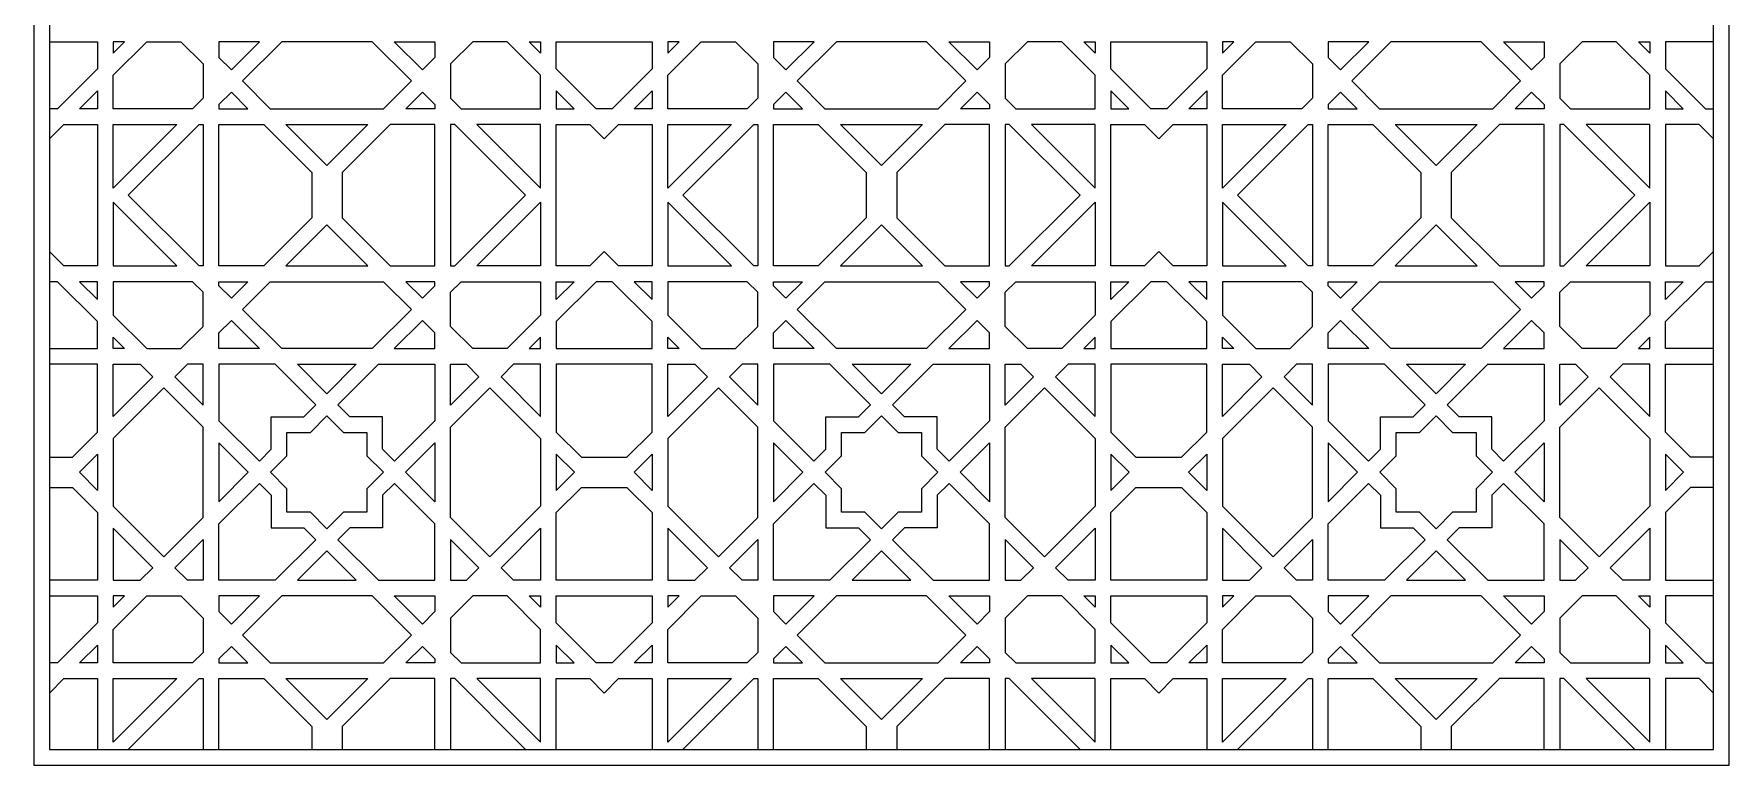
# Model space of a CAD drawing. Header units: millimetres. Extents: x 212 to 644, y 1390 to 1822.
# Drawn here: x 211.8 to 644.1, y 1390 to 1576.6 of the extents above; entities that cross this region are included whole.
import ezdxf

# ---------------------------------------------------------------- set-up
doc = ezdxf.new("R2010")
doc.units = ezdxf.units.MM
doc.layers.add('Layer 05', color=18, linetype='Continuous', true_color=0x000000)

msp = doc.modelspace()

# ---------------------------------------------------------------- linework, layer by layer
at = {"layer": 'Layer 05'}
for p, q in [((211.75, 1822.35), (211.75, 1390.02)), ((644.08, 1390.02), (644.08, 1822.35)), ((215.75, 1818.35), (215.75, 1394.02)), ((640.08, 1394.02), (640.08, 1818.35)), ((215.75, 1574.62), (227.97, 1574.62)), ((227.97, 1574.62), (227.97, 1567.74)), ((234.86, 1574.62), (231.97, 1574.62)), ((231.97, 1574.62), (231.97, 1571.74)), ((231.97, 1571.74), (234.86, 1574.62)), ((231.97, 1566.08), (240.52, 1574.62)), ((240.52, 1574.62), (249.26, 1574.62)), ((249.26, 1574.62), (254.91, 1568.97)), ((258.91, 1574.62), (258.91, 1570.62)), ((269.31, 1574.62), (258.91, 1574.62)), ((262.11, 1567.43), (269.31, 1574.62)), ((274.97, 1574.62), (264.94, 1564.6)), ((297.98, 1574.62), (274.97, 1574.62)), ((308.01, 1564.6), (297.98, 1574.62)), ((310.84, 1567.43), (303.64, 1574.62)), ((303.64, 1574.62), (314.04, 1574.62)), ((314.04, 1574.62), (314.04, 1570.62)), ((323.69, 1574.62), (318.04, 1568.97)), ((332.43, 1574.62), (323.69, 1574.62)), ((340.97, 1566.08), (332.43, 1574.62)), ((338.09, 1574.62), (340.97, 1574.62)), ((340.97, 1571.74), (338.09, 1574.62)), ((340.97, 1574.62), (340.97, 1571.74)), ((344.97, 1567.74), (344.97, 1574.62)), ((344.97, 1574.62), (357.2, 1574.62)), ((357.2, 1574.62), (369.42, 1574.62)), ((369.42, 1574.62), (369.42, 1567.74)), ((376.3, 1574.62), (373.42, 1574.62)), ((373.42, 1574.62), (373.42, 1571.74)), ((373.42, 1571.74), (376.3, 1574.62)), ((373.42, 1566.08), (381.96, 1574.62)), ((381.96, 1574.62), (390.7, 1574.62)), ((390.7, 1574.62), (396.36, 1568.97)), ((400.36, 1574.62), (400.36, 1570.62)), ((410.75, 1574.62), (400.36, 1574.62)), ((403.56, 1567.43), (410.75, 1574.62)), ((416.41, 1574.62), (406.38, 1564.6)), ((439.43, 1574.62), (416.41, 1574.62)), ((449.45, 1564.6), (439.43, 1574.62)), ((452.28, 1567.43), (445.08, 1574.62)), ((445.08, 1574.62), (455.48, 1574.62)), ((455.48, 1574.62), (455.48, 1570.62)), ((465.14, 1574.62), (459.48, 1568.97)), ((473.88, 1574.62), (465.14, 1574.62)), ((482.42, 1566.08), (473.88, 1574.62)), ((479.53, 1574.62), (482.42, 1574.62)), ((482.42, 1571.74), (479.53, 1574.62)), ((482.42, 1574.62), (482.42, 1571.74)), ((486.42, 1567.74), (486.42, 1574.62)), ((486.42, 1574.62), (498.64, 1574.62)), ((498.64, 1574.62), (510.86, 1574.62)), ((510.86, 1574.62), (510.86, 1567.74)), ((517.75, 1574.62), (514.86, 1574.62)), ((514.86, 1574.62), (514.86, 1571.74)), ((514.86, 1571.74), (517.75, 1574.62)), ((514.86, 1566.08), (523.41, 1574.62)), ((523.41, 1574.62), (532.14, 1574.62)), ((532.14, 1574.62), (537.8, 1568.97)), ((541.8, 1574.62), (541.8, 1570.62)), ((552.2, 1574.62), (541.8, 1574.62)), ((545, 1567.43), (552.2, 1574.62)), ((557.85, 1574.62), (547.83, 1564.6)), ((580.87, 1574.62), (557.85, 1574.62)), ((590.9, 1564.6), (580.87, 1574.62)), ((593.73, 1567.43), (586.53, 1574.62)), ((586.53, 1574.62), (596.92, 1574.62)), ((596.92, 1574.62), (596.92, 1570.62)), ((606.58, 1574.62), (600.92, 1568.97)), ((615.32, 1574.62), (606.58, 1574.62)), ((623.86, 1566.08), (615.32, 1574.62)), ((620.98, 1574.62), (623.86, 1574.62)), ((623.86, 1571.74), (620.98, 1574.62)), ((623.86, 1574.62), (623.86, 1571.74)), ((640.08, 1574.62), (627.86, 1574.62)), ((627.86, 1574.62), (627.86, 1567.74)), ((258.91, 1570.62), (262.11, 1567.43)), ((314.04, 1570.62), (310.84, 1567.43)), ((400.36, 1570.62), (403.56, 1567.43)), ((455.48, 1570.62), (452.28, 1567.43)), ((541.8, 1570.62), (545, 1567.43)), ((596.92, 1570.62), (593.73, 1567.43)), ((227.97, 1567.74), (217.77, 1557.53)), ((231.97, 1557.53), (231.97, 1566.08)), ((254.91, 1568.97), (254.91, 1560.23)), ((318.04, 1568.97), (318.04, 1560.23)), ((340.97, 1557.53), (340.97, 1566.08)), ((355.18, 1557.53), (344.97, 1567.74)), ((369.42, 1567.74), (359.21, 1557.53)), ((373.42, 1557.53), (373.42, 1566.08)), ((396.36, 1568.97), (396.36, 1560.23)), ((459.48, 1568.97), (459.48, 1560.23)), ((482.42, 1557.53), (482.42, 1566.08)), ((496.62, 1557.53), (486.42, 1567.74)), ((510.86, 1567.74), (500.66, 1557.53)), ((514.86, 1557.53), (514.86, 1566.08)), ((537.8, 1568.97), (537.8, 1560.23)), ((600.92, 1568.97), (600.92, 1560.23)), ((623.86, 1557.53), (623.86, 1566.08)), ((627.86, 1567.74), (638.07, 1557.53)), ((223.42, 1557.53), (227.97, 1562.08)), ((227.97, 1562.08), (227.97, 1557.53)), ((262.11, 1561.77), (258.91, 1558.57)), ((266.35, 1557.53), (262.11, 1561.77)), ((264.94, 1564.6), (272, 1557.53)), ((300.94, 1557.53), (308.01, 1564.6)), ((306.6, 1557.53), (310.84, 1561.77)), ((310.84, 1561.77), (314.04, 1558.57)), ((349.52, 1557.53), (344.97, 1562.08)), ((344.97, 1562.08), (344.97, 1557.53)), ((364.87, 1557.53), (369.42, 1562.08)), ((369.42, 1562.08), (369.42, 1557.53)), ((403.56, 1561.77), (400.36, 1558.57)), ((407.79, 1557.53), (403.56, 1561.77)), ((406.38, 1564.6), (413.45, 1557.53)), ((442.39, 1557.53), (449.45, 1564.6)), ((448.04, 1557.53), (452.28, 1561.77)), ((452.28, 1561.77), (455.48, 1558.57)), ((490.97, 1557.53), (486.42, 1562.08)), ((486.42, 1562.08), (486.42, 1557.53)), ((506.31, 1557.53), (510.86, 1562.08)), ((510.86, 1562.08), (510.86, 1557.53)), ((545, 1561.77), (541.8, 1558.57)), ((549.24, 1557.53), (545, 1561.77)), ((547.83, 1564.6), (554.89, 1557.53)), ((583.83, 1557.53), (590.9, 1564.6)), ((589.49, 1557.53), (593.73, 1561.77)), ((593.73, 1561.77), (596.92, 1558.57)), ((632.41, 1557.53), (627.86, 1562.08)), ((627.86, 1562.08), (627.86, 1557.53)), ((217.77, 1557.53), (215.75, 1557.53)), ((227.97, 1557.53), (223.42, 1557.53)), ((252.22, 1557.53), (231.97, 1557.53)), ((254.91, 1560.23), (252.22, 1557.53)), ((258.91, 1558.57), (258.91, 1557.53)), ((258.91, 1557.53), (266.35, 1557.53)), ((272, 1557.53), (286.47, 1557.53)), ((286.47, 1557.53), (300.94, 1557.53)), ((314.04, 1557.53), (306.6, 1557.53)), ((314.04, 1558.57), (314.04, 1557.53)), ((318.04, 1560.23), (320.73, 1557.53)), ((320.73, 1557.53), (340.97, 1557.53)), ((344.97, 1557.53), (349.52, 1557.53)), ((359.21, 1557.53), (355.18, 1557.53)), ((369.42, 1557.53), (364.87, 1557.53)), ((393.66, 1557.53), (373.42, 1557.53)), ((396.36, 1560.23), (393.66, 1557.53)), ((400.36, 1558.57), (400.36, 1557.53)), ((400.36, 1557.53), (407.79, 1557.53)), ((413.45, 1557.53), (427.92, 1557.53)), ((427.92, 1557.53), (442.39, 1557.53)), ((455.48, 1557.53), (448.04, 1557.53)), ((455.48, 1558.57), (455.48, 1557.53)), ((459.48, 1560.23), (462.18, 1557.53)), ((462.18, 1557.53), (482.42, 1557.53)), ((486.42, 1557.53), (490.97, 1557.53)), ((500.66, 1557.53), (496.62, 1557.53)), ((510.86, 1557.53), (506.31, 1557.53)), ((535.11, 1557.53), (514.86, 1557.53)), ((537.8, 1560.23), (535.11, 1557.53)), ((541.8, 1558.57), (541.8, 1557.53)), ((541.8, 1557.53), (549.24, 1557.53)), ((554.89, 1557.53), (569.36, 1557.53)), ((569.36, 1557.53), (583.83, 1557.53)), ((596.92, 1557.53), (589.49, 1557.53)), ((596.92, 1558.57), (596.92, 1557.53)), ((600.92, 1560.23), (603.62, 1557.53)), ((603.62, 1557.53), (623.86, 1557.53)), ((627.86, 1557.53), (632.41, 1557.53)), ((638.07, 1557.53), (640.08, 1557.53)), ((215.75, 1549.86), (219.42, 1553.53)), ((219.42, 1553.53), (227.97, 1553.53)), ((227.97, 1553.53), (227.97, 1517.39)), ((248.22, 1553.53), (231.97, 1537.29)), ((231.97, 1537.29), (231.97, 1553.53)), ((231.97, 1553.53), (248.22, 1553.53)), ((235.8, 1535.46), (253.87, 1553.53)), ((253.87, 1553.53), (254.91, 1553.53)), ((254.91, 1553.53), (254.91, 1517.39)), ((258.91, 1535.46), (258.91, 1553.53)), ((258.91, 1553.53), (270.35, 1553.53)), ((270.35, 1553.53), (282.6, 1541.28)), ((286.47, 1543.06), (276, 1553.53)), ((276, 1553.53), (296.94, 1553.53)), ((296.94, 1553.53), (286.47, 1543.06)), ((302.6, 1553.53), (290.35, 1541.28)), ((314.04, 1553.53), (302.6, 1553.53)), ((314.04, 1535.46), (314.04, 1553.53)), ((319.07, 1553.53), (318.04, 1553.53)), ((318.04, 1553.53), (318.04, 1517.39)), ((337.14, 1535.46), (319.07, 1553.53)), ((324.73, 1553.53), (340.97, 1537.29)), ((340.97, 1553.53), (324.73, 1553.53)), ((340.97, 1537.29), (340.97, 1553.53)), ((344.97, 1517.39), (344.97, 1553.53)), ((344.97, 1553.53), (353.52, 1553.53)), ((353.52, 1553.53), (357.2, 1549.86)), ((357.2, 1549.86), (360.87, 1553.53)), ((360.87, 1553.53), (369.42, 1553.53)), ((369.42, 1553.53), (369.42, 1517.39)), ((389.66, 1553.53), (373.42, 1537.29)), ((373.42, 1537.29), (373.42, 1553.53)), ((373.42, 1553.53), (389.66, 1553.53)), ((377.25, 1535.46), (395.32, 1553.53)), ((395.32, 1553.53), (396.36, 1553.53)), ((396.36, 1553.53), (396.36, 1517.39)), ((400.36, 1535.46), (400.36, 1553.53)), ((400.36, 1553.53), (411.79, 1553.53)), ((411.79, 1553.53), (424.04, 1541.28)), ((427.92, 1543.06), (417.45, 1553.53)), ((417.45, 1553.53), (438.39, 1553.53)), ((438.39, 1553.53), (427.92, 1543.06)), ((444.04, 1553.53), (431.79, 1541.28)), ((455.48, 1553.53), (444.04, 1553.53)), ((455.48, 1535.46), (455.48, 1553.53)), ((460.52, 1553.53), (459.48, 1553.53)), ((459.48, 1553.53), (459.48, 1517.39)), ((478.59, 1535.46), (460.52, 1553.53)), ((466.18, 1553.53), (482.42, 1537.29)), ((482.42, 1553.53), (466.18, 1553.53)), ((482.42, 1537.29), (482.42, 1553.53)), ((486.42, 1517.39), (486.42, 1553.53)), ((486.42, 1553.53), (494.97, 1553.53)), ((494.97, 1553.53), (498.64, 1549.86)), ((498.64, 1549.86), (502.31, 1553.53)), ((502.31, 1553.53), (510.86, 1553.53)), ((510.86, 1553.53), (510.86, 1517.39)), ((531.11, 1553.53), (514.86, 1537.29)), ((514.86, 1537.29), (514.86, 1553.53)), ((514.86, 1553.53), (531.11, 1553.53)), ((518.69, 1535.46), (536.76, 1553.53)), ((536.76, 1553.53), (537.8, 1553.53)), ((537.8, 1553.53), (537.8, 1517.39)), ((541.8, 1535.46), (541.8, 1553.53)), ((541.8, 1553.53), (553.24, 1553.53)), ((553.24, 1553.53), (565.49, 1541.28)), ((569.36, 1543.06), (558.89, 1553.53)), ((558.89, 1553.53), (579.83, 1553.53)), ((579.83, 1553.53), (569.36, 1543.06)), ((585.49, 1553.53), (573.24, 1541.28)), ((596.92, 1553.53), (585.49, 1553.53)), ((596.92, 1535.46), (596.92, 1553.53)), ((601.96, 1553.53), (600.92, 1553.53)), ((600.92, 1553.53), (600.92, 1517.39)), ((620.03, 1535.46), (601.96, 1553.53)), ((607.62, 1553.53), (623.86, 1537.29)), ((623.86, 1553.53), (607.62, 1553.53)), ((623.86, 1537.29), (623.86, 1553.53)), ((636.41, 1553.53), (627.86, 1553.53)), ((627.86, 1553.53), (627.86, 1517.39)), ((640.08, 1549.86), (636.41, 1553.53)), ((282.6, 1541.28), (282.6, 1529.64)), ((290.35, 1541.28), (290.35, 1529.64)), ((424.04, 1541.28), (424.04, 1529.64)), ((431.79, 1541.28), (431.79, 1529.64)), ((565.49, 1541.28), (565.49, 1529.64)), ((573.24, 1541.28), (573.24, 1529.64)), ((253.87, 1517.39), (235.8, 1535.46)), ((258.91, 1517.39), (258.91, 1535.46)), ((314.04, 1517.39), (314.04, 1535.46)), ((319.07, 1517.39), (337.14, 1535.46)), ((395.32, 1517.39), (377.25, 1535.46)), ((400.36, 1517.39), (400.36, 1535.46)), ((455.48, 1517.39), (455.48, 1535.46)), ((460.52, 1517.39), (478.59, 1535.46)), ((536.76, 1517.39), (518.69, 1535.46)), ((541.8, 1517.39), (541.8, 1535.46)), ((596.92, 1517.39), (596.92, 1535.46)), ((601.96, 1517.39), (620.03, 1535.46)), ((248.22, 1517.39), (231.97, 1533.64)), ((231.97, 1533.64), (231.97, 1517.39)), ((324.73, 1517.39), (340.97, 1533.64)), ((340.97, 1533.64), (340.97, 1517.39)), ((389.66, 1517.39), (373.42, 1533.64)), ((373.42, 1533.64), (373.42, 1517.39)), ((466.18, 1517.39), (482.42, 1533.64)), ((482.42, 1533.64), (482.42, 1517.39)), ((531.11, 1517.39), (514.86, 1533.64)), ((514.86, 1533.64), (514.86, 1517.39)), ((607.62, 1517.39), (623.86, 1533.64)), ((623.86, 1533.64), (623.86, 1517.39)), ((282.6, 1529.64), (270.35, 1517.39)), ((286.47, 1527.86), (276, 1517.39)), ((296.94, 1517.39), (286.47, 1527.86)), ((290.35, 1529.64), (302.6, 1517.39)), ((424.04, 1529.64), (411.79, 1517.39)), ((427.92, 1527.86), (417.45, 1517.39)), ((438.39, 1517.39), (427.92, 1527.86)), ((431.79, 1529.64), (444.04, 1517.39)), ((565.49, 1529.64), (553.24, 1517.39)), ((569.36, 1527.86), (558.89, 1517.39)), ((579.83, 1517.39), (569.36, 1527.86)), ((573.24, 1529.64), (585.49, 1517.39)), ((219.42, 1517.39), (215.75, 1521.07)), ((357.2, 1521.07), (353.52, 1517.39)), ((360.87, 1517.39), (357.2, 1521.07)), ((498.64, 1521.07), (494.97, 1517.39)), ((502.31, 1517.39), (498.64, 1521.07)), ((636.41, 1517.39), (640.08, 1521.07)), ((217.77, 1513.39), (215.75, 1513.39)), ((227.97, 1503.19), (217.77, 1513.39)), ((227.97, 1517.39), (219.42, 1517.39)), ((223.42, 1513.39), (227.97, 1508.85)), ((227.97, 1513.39), (223.42, 1513.39)), ((227.97, 1508.85), (227.97, 1513.39)), ((231.97, 1517.39), (248.22, 1517.39)), ((252.22, 1513.39), (231.97, 1513.39)), ((231.97, 1513.39), (231.97, 1504.85)), ((254.91, 1510.7), (252.22, 1513.39)), ((254.91, 1517.39), (253.87, 1517.39)), ((270.35, 1517.39), (258.91, 1517.39)), ((258.91, 1512.35), (258.91, 1513.39)), ((258.91, 1513.39), (266.35, 1513.39)), ((266.35, 1513.39), (262.11, 1509.16)), ((264.94, 1506.33), (272, 1513.39)), ((272, 1513.39), (286.47, 1513.39)), ((276, 1517.39), (296.94, 1517.39)), ((286.47, 1513.39), (300.94, 1513.39)), ((300.94, 1513.39), (308.01, 1506.33)), ((302.6, 1517.39), (314.04, 1517.39)), ((314.04, 1513.39), (306.6, 1513.39)), ((306.6, 1513.39), (310.84, 1509.16)), ((314.04, 1512.35), (314.04, 1513.39)), ((318.04, 1517.39), (319.07, 1517.39)), ((318.04, 1510.7), (320.73, 1513.39)), ((320.73, 1513.39), (340.97, 1513.39)), ((340.97, 1517.39), (324.73, 1517.39)), ((340.97, 1513.39), (340.97, 1504.85)), ((353.52, 1517.39), (344.97, 1517.39)), ((355.18, 1513.39), (344.97, 1503.19)), ((349.52, 1513.39), (344.97, 1508.85)), ((344.97, 1508.85), (344.97, 1513.39)), ((344.97, 1513.39), (349.52, 1513.39)), ((359.21, 1513.39), (355.18, 1513.39)), ((369.42, 1503.19), (359.21, 1513.39)), ((369.42, 1517.39), (360.87, 1517.39)), ((364.87, 1513.39), (369.42, 1508.85)), ((369.42, 1513.39), (364.87, 1513.39)), ((369.42, 1508.85), (369.42, 1513.39)), ((373.42, 1517.39), (389.66, 1517.39)), ((393.66, 1513.39), (373.42, 1513.39)), ((373.42, 1513.39), (373.42, 1504.85)), ((396.36, 1510.7), (393.66, 1513.39)), ((396.36, 1517.39), (395.32, 1517.39)), ((411.79, 1517.39), (400.36, 1517.39)), ((400.36, 1512.35), (400.36, 1513.39)), ((400.36, 1513.39), (407.79, 1513.39)), ((407.79, 1513.39), (403.56, 1509.16)), ((406.38, 1506.33), (413.45, 1513.39)), ((413.45, 1513.39), (427.92, 1513.39)), ((417.45, 1517.39), (438.39, 1517.39)), ((427.92, 1513.39), (442.39, 1513.39)), ((442.39, 1513.39), (449.45, 1506.33)), ((444.04, 1517.39), (455.48, 1517.39)), ((455.48, 1513.39), (448.04, 1513.39)), ((448.04, 1513.39), (452.28, 1509.16)), ((455.48, 1512.35), (455.48, 1513.39)), ((459.48, 1517.39), (460.52, 1517.39)), ((459.48, 1510.7), (462.18, 1513.39)), ((462.18, 1513.39), (482.42, 1513.39)), ((482.42, 1517.39), (466.18, 1517.39)), ((482.42, 1513.39), (482.42, 1504.85)), ((494.97, 1517.39), (486.42, 1517.39)), ((496.62, 1513.39), (486.42, 1503.19)), ((490.97, 1513.39), (486.42, 1508.85)), ((486.42, 1508.85), (486.42, 1513.39)), ((486.42, 1513.39), (490.97, 1513.39)), ((498.64, 1513.39), (496.62, 1513.39)), ((500.66, 1513.39), (498.64, 1513.39)), ((510.86, 1503.19), (500.66, 1513.39)), ((510.86, 1517.39), (502.31, 1517.39)), ((506.31, 1513.39), (510.86, 1508.85)), ((510.86, 1513.39), (506.31, 1513.39)), ((510.86, 1508.85), (510.86, 1513.39)), ((514.86, 1517.39), (531.11, 1517.39)), ((535.11, 1513.39), (514.86, 1513.39)), ((514.86, 1513.39), (514.86, 1504.85)), ((537.8, 1510.7), (535.11, 1513.39)), ((537.8, 1517.39), (536.76, 1517.39)), ((553.24, 1517.39), (541.8, 1517.39)), ((541.8, 1512.35), (541.8, 1513.39)), ((541.8, 1513.39), (549.24, 1513.39)), ((549.24, 1513.39), (545, 1509.16)), ((547.83, 1506.33), (554.89, 1513.39)), ((554.89, 1513.39), (569.36, 1513.39)), ((558.89, 1517.39), (579.83, 1517.39)), ((569.36, 1513.39), (583.83, 1513.39)), ((583.83, 1513.39), (590.9, 1506.33)), ((585.49, 1517.39), (596.92, 1517.39)), ((596.92, 1513.39), (589.49, 1513.39)), ((589.49, 1513.39), (593.73, 1509.16)), ((596.92, 1512.35), (596.92, 1513.39)), ((600.92, 1517.39), (601.96, 1517.39)), ((600.92, 1510.7), (603.62, 1513.39)), ((603.62, 1513.39), (623.86, 1513.39)), ((623.86, 1517.39), (607.62, 1517.39)), ((623.86, 1513.39), (623.86, 1504.85)), ((627.86, 1517.39), (636.41, 1517.39)), ((632.41, 1513.39), (627.86, 1508.85)), ((627.86, 1508.85), (627.86, 1513.39)), ((627.86, 1513.39), (632.41, 1513.39)), ((627.86, 1503.19), (638.07, 1513.39)), ((638.07, 1513.39), (640.08, 1513.39)), ((254.91, 1501.96), (254.91, 1510.7)), ((262.11, 1509.16), (258.91, 1512.35)), ((310.84, 1509.16), (314.04, 1512.35)), ((318.04, 1501.96), (318.04, 1510.7)), ((396.36, 1501.96), (396.36, 1510.7)), ((403.56, 1509.16), (400.36, 1512.35)), ((452.28, 1509.16), (455.48, 1512.35)), ((459.48, 1501.96), (459.48, 1510.7)), ((537.8, 1501.96), (537.8, 1510.7)), ((545, 1509.16), (541.8, 1512.35)), ((593.73, 1509.16), (596.92, 1512.35)), ((600.92, 1501.96), (600.92, 1510.7)), ((231.97, 1504.85), (240.52, 1496.3)), ((274.97, 1496.3), (264.94, 1506.33)), ((308.01, 1506.33), (297.98, 1496.3)), ((340.97, 1504.85), (332.43, 1496.3)), ((373.42, 1504.85), (381.96, 1496.3)), ((416.41, 1496.3), (406.38, 1506.33)), ((449.45, 1506.33), (439.43, 1496.3)), ((482.42, 1504.85), (473.88, 1496.3)), ((514.86, 1504.85), (523.41, 1496.3)), ((557.85, 1496.3), (547.83, 1506.33)), ((590.9, 1506.33), (580.87, 1496.3)), ((623.86, 1504.85), (615.32, 1496.3)), ((227.97, 1496.3), (227.97, 1503.19)), ((249.26, 1496.3), (254.91, 1501.96)), ((258.91, 1500.3), (262.11, 1503.5)), ((258.91, 1496.3), (258.91, 1500.3)), ((262.11, 1503.5), (269.31, 1496.3)), ((310.84, 1503.5), (303.64, 1496.3)), ((314.04, 1500.3), (310.84, 1503.5)), ((314.04, 1496.3), (314.04, 1500.3)), ((323.69, 1496.3), (318.04, 1501.96)), ((344.97, 1503.19), (344.97, 1496.3)), ((369.42, 1496.3), (369.42, 1503.19)), ((390.7, 1496.3), (396.36, 1501.96)), ((400.36, 1500.3), (403.56, 1503.5)), ((400.36, 1496.3), (400.36, 1500.3)), ((403.56, 1503.5), (410.75, 1496.3)), ((452.28, 1503.5), (445.08, 1496.3)), ((455.48, 1500.3), (452.28, 1503.5)), ((455.48, 1496.3), (455.48, 1500.3)), ((465.14, 1496.3), (459.48, 1501.96)), ((486.42, 1503.19), (486.42, 1496.3)), ((510.86, 1496.3), (510.86, 1503.19)), ((532.14, 1496.3), (537.8, 1501.96)), ((541.8, 1500.3), (545, 1503.5)), ((541.8, 1496.3), (541.8, 1500.3)), ((545, 1503.5), (552.2, 1496.3)), ((593.73, 1503.5), (586.53, 1496.3)), ((596.92, 1500.3), (593.73, 1503.5)), ((596.92, 1496.3), (596.92, 1500.3)), ((606.58, 1496.3), (600.92, 1501.96)), ((627.86, 1496.3), (627.86, 1503.19)), ((215.75, 1496.3), (227.97, 1496.3)), ((231.97, 1496.3), (231.97, 1499.19)), ((231.97, 1499.19), (234.86, 1496.3)), ((234.86, 1496.3), (231.97, 1496.3)), ((240.52, 1496.3), (249.26, 1496.3)), ((269.31, 1496.3), (258.91, 1496.3)), ((297.98, 1496.3), (274.97, 1496.3)), ((303.64, 1496.3), (314.04, 1496.3)), ((332.43, 1496.3), (323.69, 1496.3)), ((340.97, 1499.19), (338.09, 1496.3)), ((338.09, 1496.3), (340.97, 1496.3)), ((340.97, 1496.3), (340.97, 1499.19)), ((344.97, 1496.3), (357.2, 1496.3)), ((357.2, 1496.3), (369.42, 1496.3)), ((373.42, 1496.3), (373.42, 1499.19)), ((373.42, 1499.19), (376.3, 1496.3)), ((376.3, 1496.3), (373.42, 1496.3)), ((381.96, 1496.3), (390.7, 1496.3)), ((410.75, 1496.3), (400.36, 1496.3)), ((439.43, 1496.3), (416.41, 1496.3)), ((445.08, 1496.3), (455.48, 1496.3)), ((473.88, 1496.3), (465.14, 1496.3)), ((482.42, 1499.19), (479.53, 1496.3)), ((479.53, 1496.3), (482.42, 1496.3)), ((482.42, 1496.3), (482.42, 1499.19)), ((486.42, 1496.3), (510.86, 1496.3)), ((514.86, 1496.3), (514.86, 1499.19)), ((514.86, 1499.19), (517.75, 1496.3)), ((517.75, 1496.3), (514.86, 1496.3)), ((523.41, 1496.3), (532.14, 1496.3)), ((552.2, 1496.3), (541.8, 1496.3)), ((580.87, 1496.3), (557.85, 1496.3)), ((586.53, 1496.3), (596.92, 1496.3)), ((615.32, 1496.3), (606.58, 1496.3)), ((623.86, 1499.19), (620.98, 1496.3)), ((620.98, 1496.3), (623.86, 1496.3)), ((623.86, 1496.3), (623.86, 1499.19)), ((640.08, 1496.3), (627.86, 1496.3)), ((227.97, 1492.3), (215.75, 1492.3)), ((227.97, 1475.02), (227.97, 1492.3)), ((231.97, 1479.02), (231.97, 1492.3)), ((231.97, 1492.3), (238.86, 1492.3)), ((238.86, 1492.3), (242.06, 1489.1)), ((250.91, 1492.3), (247.71, 1489.1)), ((254.91, 1492.3), (250.91, 1492.3)), ((254.91, 1481.91), (254.91, 1492.3)), ((273.31, 1492.3), (258.91, 1492.3)), ((258.91, 1492.3), (258.91, 1477.91)), ((283.65, 1481.96), (273.31, 1492.3)), ((286.47, 1484.79), (278.97, 1492.3)), ((278.97, 1492.3), (293.98, 1492.3)), ((293.98, 1492.3), (286.47, 1484.79)), ((289.3, 1481.96), (299.64, 1492.3)), ((299.64, 1492.3), (314.04, 1492.3)), ((314.04, 1492.3), (314.04, 1477.91)), ((318.04, 1481.91), (318.04, 1492.3)), ((318.04, 1492.3), (322.04, 1492.3)), ((322.04, 1492.3), (325.23, 1489.1)), ((334.09, 1492.3), (330.89, 1489.1)), ((340.97, 1492.3), (334.09, 1492.3)), ((340.97, 1479.02), (340.97, 1492.3)), ((357.2, 1492.3), (344.97, 1492.3)), ((344.97, 1492.3), (344.97, 1475.02)), ((369.42, 1492.3), (357.2, 1492.3)), ((369.42, 1475.02), (369.42, 1492.3)), ((373.42, 1479.02), (373.42, 1492.3)), ((373.42, 1492.3), (380.3, 1492.3)), ((380.3, 1492.3), (383.5, 1489.1)), ((392.36, 1492.3), (389.16, 1489.1)), ((396.36, 1492.3), (392.36, 1492.3)), ((396.36, 1481.91), (396.36, 1492.3)), ((414.75, 1492.3), (400.36, 1492.3)), ((400.36, 1492.3), (400.36, 1477.91)), ((425.09, 1481.96), (414.75, 1492.3)), ((427.92, 1484.79), (420.41, 1492.3)), ((420.41, 1492.3), (435.43, 1492.3)), ((435.43, 1492.3), (427.92, 1484.79)), ((430.75, 1481.96), (441.08, 1492.3)), ((441.08, 1492.3), (455.48, 1492.3)), ((455.48, 1492.3), (455.48, 1477.91)), ((459.48, 1481.91), (459.48, 1492.3)), ((459.48, 1492.3), (463.48, 1492.3)), ((463.48, 1492.3), (466.68, 1489.1)), ((475.53, 1492.3), (472.33, 1489.1)), ((482.42, 1492.3), (475.53, 1492.3)), ((482.42, 1479.02), (482.42, 1492.3)), ((498.64, 1492.3), (486.42, 1492.3)), ((486.42, 1492.3), (486.42, 1475.02)), ((510.86, 1492.3), (498.64, 1492.3)), ((510.86, 1475.02), (510.86, 1492.3)), ((514.86, 1479.02), (514.86, 1492.3)), ((514.86, 1492.3), (521.75, 1492.3)), ((521.75, 1492.3), (524.95, 1489.1)), ((533.8, 1492.3), (530.6, 1489.1)), ((537.8, 1492.3), (533.8, 1492.3)), ((537.8, 1481.91), (537.8, 1492.3)), ((556.2, 1492.3), (541.8, 1492.3)), ((541.8, 1492.3), (541.8, 1477.91)), ((566.53, 1481.96), (556.2, 1492.3)), ((569.36, 1484.79), (561.85, 1492.3)), ((561.85, 1492.3), (576.87, 1492.3)), ((576.87, 1492.3), (569.36, 1484.79)), ((572.19, 1481.96), (582.53, 1492.3)), ((582.53, 1492.3), (596.92, 1492.3)), ((596.92, 1492.3), (596.92, 1477.91)), ((600.92, 1481.91), (600.92, 1492.3)), ((600.92, 1492.3), (604.92, 1492.3)), ((604.92, 1492.3), (608.12, 1489.1)), ((616.98, 1492.3), (613.78, 1489.1)), ((623.86, 1492.3), (616.98, 1492.3)), ((623.86, 1479.02), (623.86, 1492.3)), ((627.86, 1475.02), (627.86, 1492.3)), ((627.86, 1492.3), (640.08, 1492.3)), ((242.06, 1489.1), (231.97, 1479.02)), ((247.71, 1489.1), (254.91, 1481.91)), ((325.23, 1489.1), (318.04, 1481.91)), ((330.89, 1489.1), (340.97, 1479.02)), ((383.5, 1489.1), (373.42, 1479.02)), ((389.16, 1489.1), (396.36, 1481.91)), ((466.68, 1489.1), (459.48, 1481.91)), ((472.33, 1489.1), (482.42, 1479.02)), ((524.95, 1489.1), (514.86, 1479.02)), ((530.6, 1489.1), (537.8, 1481.91)), ((608.12, 1489.1), (600.92, 1481.91)), ((613.78, 1489.1), (623.86, 1479.02)), ((244.89, 1486.28), (231.97, 1473.36)), ((254.91, 1476.25), (244.89, 1486.28)), ((318.04, 1476.25), (328.06, 1486.28)), ((328.06, 1486.28), (340.97, 1473.36)), ((386.33, 1486.28), (373.42, 1473.36)), ((396.36, 1476.25), (386.33, 1486.28)), ((459.48, 1476.25), (469.51, 1486.28)), ((469.51, 1486.28), (482.42, 1473.36)), ((527.77, 1486.28), (514.86, 1473.36)), ((537.8, 1476.25), (527.77, 1486.28)), ((600.92, 1476.25), (610.95, 1486.28)), ((610.95, 1486.28), (623.86, 1473.36)), ((272.29, 1470.61), (272.29, 1478.92)), ((272.29, 1478.92), (280.6, 1478.92)), ((280.6, 1478.92), (283.65, 1481.96)), ((282.26, 1474.92), (286.47, 1479.14)), ((286.47, 1479.14), (290.69, 1474.92)), ((292.35, 1478.92), (289.3, 1481.96)), ((300.65, 1478.92), (292.35, 1478.92)), ((300.65, 1470.61), (300.65, 1478.92)), ((413.74, 1470.61), (413.74, 1478.92)), ((413.74, 1478.92), (422.04, 1478.92)), ((422.04, 1478.92), (425.09, 1481.96)), ((423.7, 1474.92), (427.92, 1479.14)), ((427.92, 1479.14), (432.13, 1474.92)), ((433.79, 1478.92), (430.75, 1481.96)), ((442.1, 1478.92), (433.79, 1478.92)), ((442.1, 1470.61), (442.1, 1478.92)), ((555.18, 1470.61), (555.18, 1478.92)), ((555.18, 1478.92), (563.49, 1478.92)), ((563.49, 1478.92), (566.53, 1481.96)), ((565.15, 1474.92), (569.36, 1479.14)), ((569.36, 1479.14), (573.58, 1474.92)), ((575.24, 1478.92), (572.19, 1481.96)), ((583.54, 1478.92), (575.24, 1478.92)), ((583.54, 1470.61), (583.54, 1478.92)), ((221.57, 1468.62), (227.97, 1475.02)), ((254.91, 1464.74), (254.91, 1476.25)), ((258.91, 1477.91), (269.25, 1467.57)), ((276.29, 1468.96), (276.29, 1474.92)), ((276.29, 1474.92), (282.26, 1474.92)), ((290.69, 1474.92), (296.65, 1474.92)), ((296.65, 1474.92), (296.65, 1468.96)), ((314.04, 1477.91), (303.7, 1467.57)), ((318.04, 1464.74), (318.04, 1476.25)), ((344.97, 1475.02), (351.38, 1468.62)), ((363.01, 1468.62), (369.42, 1475.02)), ((396.36, 1464.74), (396.36, 1476.25)), ((400.36, 1477.91), (410.69, 1467.57)), ((417.74, 1468.96), (417.74, 1474.92)), ((417.74, 1474.92), (423.7, 1474.92)), ((432.13, 1474.92), (438.1, 1474.92)), ((438.1, 1474.92), (438.1, 1468.96)), ((455.48, 1477.91), (445.14, 1467.57)), ((459.48, 1464.74), (459.48, 1476.25)), ((486.42, 1475.02), (492.82, 1468.62)), ((504.46, 1468.62), (510.86, 1475.02)), ((537.8, 1464.74), (537.8, 1476.25)), ((541.8, 1477.91), (552.14, 1467.57)), ((559.18, 1468.96), (559.18, 1474.92)), ((559.18, 1474.92), (565.15, 1474.92)), ((573.58, 1474.92), (579.54, 1474.92)), ((579.54, 1474.92), (579.54, 1468.96)), ((596.92, 1477.91), (586.59, 1467.57)), ((600.92, 1464.74), (600.92, 1476.25)), ((634.27, 1468.62), (627.86, 1475.02)), ((231.97, 1473.36), (231.97, 1456.12)), ((266.42, 1464.74), (258.91, 1472.25)), ((258.91, 1472.25), (258.91, 1457.23)), ((269.25, 1467.57), (272.29, 1470.61)), ((303.7, 1467.57), (300.65, 1470.61)), ((306.53, 1464.74), (314.04, 1472.25)), ((314.04, 1472.25), (314.04, 1457.23)), ((340.97, 1473.36), (340.97, 1456.12)), ((373.42, 1473.36), (373.42, 1456.12)), ((407.87, 1464.74), (400.36, 1472.25)), ((400.36, 1472.25), (400.36, 1457.23)), ((410.69, 1467.57), (413.74, 1470.61)), ((445.14, 1467.57), (442.1, 1470.61)), ((447.97, 1464.74), (455.48, 1472.25)), ((455.48, 1472.25), (455.48, 1457.23)), ((482.42, 1473.36), (482.42, 1456.12)), ((514.86, 1473.36), (514.86, 1456.12)), ((549.31, 1464.74), (541.8, 1472.25)), ((541.8, 1472.25), (541.8, 1457.23)), ((552.14, 1467.57), (555.18, 1470.61)), ((586.59, 1467.57), (583.54, 1470.61)), ((589.42, 1464.74), (596.92, 1472.25)), ((596.92, 1472.25), (596.92, 1457.23)), ((623.86, 1473.36), (623.86, 1456.12)), ((215.75, 1468.62), (221.57, 1468.62)), ((223.35, 1464.74), (227.97, 1469.36)), ((227.97, 1469.36), (227.97, 1460.12)), ((272.08, 1464.74), (276.29, 1468.96)), ((296.65, 1468.96), (300.87, 1464.74)), ((349.6, 1464.74), (344.97, 1469.36)), ((344.97, 1469.36), (344.97, 1460.12)), ((351.38, 1468.62), (363.01, 1468.62)), ((364.8, 1464.74), (369.42, 1469.36)), ((369.42, 1469.36), (369.42, 1460.12)), ((413.52, 1464.74), (417.74, 1468.96)), ((438.1, 1468.96), (442.31, 1464.74)), ((491.04, 1464.74), (486.42, 1469.36)), ((486.42, 1469.36), (486.42, 1460.12)), ((492.82, 1468.62), (504.46, 1468.62)), ((506.24, 1464.74), (510.86, 1469.36)), ((510.86, 1469.36), (510.86, 1460.12)), ((554.97, 1464.74), (559.18, 1468.96)), ((579.54, 1468.96), (583.76, 1464.74)), ((632.49, 1464.74), (627.86, 1469.36)), ((627.86, 1469.36), (627.86, 1460.12)), ((640.08, 1468.62), (634.27, 1468.62)), ((227.97, 1460.12), (223.35, 1464.74)), ((254.91, 1453.23), (254.91, 1464.74)), ((258.91, 1457.23), (266.42, 1464.74)), ((258.91, 1451.58), (269.25, 1461.91)), ((269.25, 1461.91), (272.29, 1458.87)), ((276.29, 1460.52), (272.08, 1464.74)), ((300.87, 1464.74), (296.65, 1460.52)), ((303.7, 1461.91), (300.65, 1458.87)), ((314.04, 1451.58), (303.7, 1461.91)), ((314.04, 1457.23), (306.53, 1464.74)), ((318.04, 1453.23), (318.04, 1464.74)), ((344.97, 1460.12), (349.6, 1464.74)), ((369.42, 1460.12), (364.8, 1464.74)), ((396.36, 1453.23), (396.36, 1464.74)), ((400.36, 1457.23), (407.87, 1464.74)), ((400.36, 1451.58), (410.69, 1461.91)), ((410.69, 1461.91), (413.74, 1458.87)), ((417.74, 1460.52), (413.52, 1464.74)), ((442.31, 1464.74), (438.1, 1460.52)), ((445.14, 1461.91), (442.1, 1458.87)), ((455.48, 1451.58), (445.14, 1461.91)), ((455.48, 1457.23), (447.97, 1464.74)), ((459.48, 1453.23), (459.48, 1464.74)), ((486.42, 1460.12), (491.04, 1464.74)), ((510.86, 1460.12), (506.24, 1464.74)), ((537.8, 1453.23), (537.8, 1464.74)), ((541.8, 1457.23), (549.31, 1464.74)), ((541.8, 1451.58), (552.14, 1461.91)), ((552.14, 1461.91), (555.18, 1458.87)), ((559.18, 1460.52), (554.97, 1464.74)), ((583.76, 1464.74), (579.54, 1460.52)), ((586.59, 1461.91), (583.54, 1458.87)), ((596.92, 1451.58), (586.59, 1461.91)), ((596.92, 1457.23), (589.42, 1464.74)), ((600.92, 1453.23), (600.92, 1464.74)), ((627.86, 1460.12), (632.49, 1464.74)), ((215.75, 1460.87), (221.57, 1460.87)), ((221.57, 1460.87), (227.97, 1454.46)), ((272.29, 1458.87), (272.29, 1450.56)), ((276.29, 1454.56), (276.29, 1460.52)), ((296.65, 1460.52), (296.65, 1454.56)), ((300.65, 1458.87), (300.65, 1450.56)), ((344.97, 1454.46), (351.38, 1460.87)), ((351.38, 1460.87), (363.01, 1460.87)), ((363.01, 1460.87), (369.42, 1454.46)), ((413.74, 1458.87), (413.74, 1450.56)), ((417.74, 1454.56), (417.74, 1460.52)), ((438.1, 1460.52), (438.1, 1454.56)), ((442.1, 1458.87), (442.1, 1450.56)), ((486.42, 1454.46), (492.82, 1460.87)), ((492.82, 1460.87), (504.46, 1460.87)), ((504.46, 1460.87), (510.86, 1454.46)), ((555.18, 1458.87), (555.18, 1450.56)), ((559.18, 1454.56), (559.18, 1460.52)), ((579.54, 1460.52), (579.54, 1454.56)), ((583.54, 1458.87), (583.54, 1450.56)), ((634.27, 1460.87), (627.86, 1454.46)), ((640.08, 1460.87), (634.27, 1460.87)), ((227.97, 1454.46), (227.97, 1437.18)), ((231.97, 1456.12), (244.89, 1443.21)), ((244.89, 1443.21), (254.91, 1453.23)), ((282.26, 1454.56), (276.29, 1454.56)), ((286.47, 1450.34), (282.26, 1454.56)), ((290.69, 1454.56), (286.47, 1450.34)), ((296.65, 1454.56), (290.69, 1454.56)), ((328.06, 1443.21), (318.04, 1453.23)), ((340.97, 1456.12), (328.06, 1443.21)), ((344.97, 1437.18), (344.97, 1454.46)), ((369.42, 1454.46), (369.42, 1437.18)), ((373.42, 1456.12), (386.33, 1443.21)), ((386.33, 1443.21), (396.36, 1453.23)), ((423.7, 1454.56), (417.74, 1454.56)), ((427.92, 1450.34), (423.7, 1454.56)), ((432.13, 1454.56), (427.92, 1450.34)), ((438.1, 1454.56), (432.13, 1454.56)), ((469.51, 1443.21), (459.48, 1453.23)), ((482.42, 1456.12), (469.51, 1443.21)), ((486.42, 1437.18), (486.42, 1454.46)), ((510.86, 1454.46), (510.86, 1437.18)), ((514.86, 1456.12), (527.77, 1443.21)), ((527.77, 1443.21), (537.8, 1453.23)), ((565.15, 1454.56), (559.18, 1454.56)), ((569.36, 1450.34), (565.15, 1454.56)), ((573.58, 1454.56), (569.36, 1450.34)), ((579.54, 1454.56), (573.58, 1454.56)), ((610.95, 1443.21), (600.92, 1453.23)), ((623.86, 1456.12), (610.95, 1443.21)), ((627.86, 1454.46), (627.86, 1437.18)), ((242.06, 1440.38), (231.97, 1450.46)), ((231.97, 1450.46), (231.97, 1437.18)), ((258.91, 1437.18), (258.91, 1451.58)), ((272.29, 1450.56), (280.6, 1450.56)), ((280.6, 1450.56), (283.65, 1447.52)), ((292.35, 1450.56), (289.3, 1447.52)), ((300.65, 1450.56), (292.35, 1450.56)), ((314.04, 1437.18), (314.04, 1451.58)), ((330.89, 1440.38), (340.97, 1450.46)), ((340.97, 1450.46), (340.97, 1437.18)), ((383.5, 1440.38), (373.42, 1450.46)), ((373.42, 1450.46), (373.42, 1437.18)), ((400.36, 1437.18), (400.36, 1451.58)), ((413.74, 1450.56), (422.04, 1450.56)), ((422.04, 1450.56), (425.09, 1447.52)), ((433.79, 1450.56), (430.75, 1447.52)), ((442.1, 1450.56), (433.79, 1450.56)), ((455.48, 1437.18), (455.48, 1451.58)), ((472.33, 1440.38), (482.42, 1450.46)), ((482.42, 1450.46), (482.42, 1437.18)), ((524.95, 1440.38), (514.86, 1450.46)), ((514.86, 1450.46), (514.86, 1437.18)), ((541.8, 1437.18), (541.8, 1451.58)), ((555.18, 1450.56), (563.49, 1450.56)), ((563.49, 1450.56), (566.53, 1447.52)), ((575.24, 1450.56), (572.19, 1447.52)), ((583.54, 1450.56), (575.24, 1450.56)), ((596.92, 1437.18), (596.92, 1451.58)), ((613.78, 1440.38), (623.86, 1450.46)), ((623.86, 1450.46), (623.86, 1437.18)), ((247.71, 1440.38), (254.91, 1447.58)), ((254.91, 1447.58), (254.91, 1437.18)), ((283.65, 1447.52), (273.31, 1437.18)), ((286.47, 1444.69), (278.97, 1437.18)), ((293.98, 1437.18), (286.47, 1444.69)), ((289.3, 1447.52), (299.64, 1437.18)), ((325.23, 1440.38), (318.04, 1447.58)), ((318.04, 1447.58), (318.04, 1437.18)), ((389.16, 1440.38), (396.36, 1447.58)), ((396.36, 1447.58), (396.36, 1437.18)), ((425.09, 1447.52), (414.75, 1437.18)), ((427.92, 1444.69), (420.41, 1437.18)), ((435.43, 1437.18), (427.92, 1444.69)), ((430.75, 1447.52), (441.08, 1437.18)), ((466.68, 1440.38), (459.48, 1447.58)), ((459.48, 1447.58), (459.48, 1437.18)), ((530.6, 1440.38), (537.8, 1447.58)), ((537.8, 1447.58), (537.8, 1437.18)), ((566.53, 1447.52), (556.2, 1437.18)), ((569.36, 1444.69), (561.85, 1437.18)), ((576.87, 1437.18), (569.36, 1444.69)), ((572.19, 1447.52), (582.53, 1437.18)), ((608.12, 1440.38), (600.92, 1447.58)), ((600.92, 1447.58), (600.92, 1437.18)), ((238.86, 1437.18), (242.06, 1440.38)), ((250.91, 1437.18), (247.71, 1440.38)), ((322.04, 1437.18), (325.23, 1440.38)), ((334.09, 1437.18), (330.89, 1440.38)), ((380.3, 1437.18), (383.5, 1440.38)), ((392.36, 1437.18), (389.16, 1440.38)), ((463.48, 1437.18), (466.68, 1440.38)), ((475.53, 1437.18), (472.33, 1440.38)), ((521.75, 1437.18), (524.95, 1440.38)), ((533.8, 1437.18), (530.6, 1440.38)), ((604.92, 1437.18), (608.12, 1440.38)), ((616.98, 1437.18), (613.78, 1440.38)), ((227.97, 1437.18), (215.75, 1437.18)), ((231.97, 1437.18), (238.86, 1437.18)), ((254.91, 1437.18), (250.91, 1437.18)), ((273.31, 1437.18), (258.91, 1437.18)), ((278.97, 1437.18), (293.98, 1437.18)), ((299.64, 1437.18), (314.04, 1437.18)), ((318.04, 1437.18), (322.04, 1437.18)), ((340.97, 1437.18), (334.09, 1437.18)), ((357.2, 1437.18), (344.97, 1437.18)), ((369.42, 1437.18), (357.2, 1437.18)), ((373.42, 1437.18), (380.3, 1437.18)), ((396.36, 1437.18), (392.36, 1437.18)), ((414.75, 1437.18), (400.36, 1437.18)), ((420.41, 1437.18), (435.43, 1437.18)), ((441.08, 1437.18), (455.48, 1437.18)), ((459.48, 1437.18), (463.48, 1437.18)), ((482.42, 1437.18), (475.53, 1437.18)), ((498.64, 1437.18), (486.42, 1437.18)), ((510.86, 1437.18), (498.64, 1437.18)), ((514.86, 1437.18), (521.75, 1437.18)), ((537.8, 1437.18), (533.8, 1437.18)), ((556.2, 1437.18), (541.8, 1437.18)), ((561.85, 1437.18), (576.87, 1437.18)), ((582.53, 1437.18), (596.92, 1437.18)), ((600.92, 1437.18), (604.92, 1437.18)), ((623.86, 1437.18), (616.98, 1437.18)), ((627.86, 1437.18), (640.08, 1437.18)), ((215.75, 1433.18), (227.97, 1433.18)), ((227.97, 1433.18), (227.97, 1426.29)), ((234.86, 1433.18), (231.97, 1433.18)), ((231.97, 1433.18), (231.97, 1430.29)), ((231.97, 1430.29), (234.86, 1433.18)), ((231.97, 1424.64), (240.52, 1433.18)), ((240.52, 1433.18), (249.26, 1433.18)), ((249.26, 1433.18), (254.91, 1427.52)), ((258.91, 1433.18), (258.91, 1429.18)), ((269.31, 1433.18), (258.91, 1433.18)), ((262.11, 1425.98), (269.31, 1433.18)), ((274.97, 1433.18), (264.94, 1423.15)), ((297.98, 1433.18), (274.97, 1433.18)), ((308.01, 1423.15), (297.98, 1433.18)), ((310.84, 1425.98), (303.64, 1433.18)), ((303.64, 1433.18), (314.04, 1433.18)), ((314.04, 1433.18), (314.04, 1429.18)), ((323.69, 1433.18), (318.04, 1427.52)), ((332.43, 1433.18), (323.69, 1433.18)), ((340.97, 1424.64), (332.43, 1433.18)), ((338.09, 1433.18), (340.97, 1433.18)), ((340.97, 1430.29), (338.09, 1433.18)), ((340.97, 1433.18), (340.97, 1430.29)), ((344.97, 1426.29), (344.97, 1433.18)), ((344.97, 1433.18), (357.2, 1433.18)), ((357.2, 1433.18), (369.42, 1433.18)), ((369.42, 1433.18), (369.42, 1426.29)), ((376.3, 1433.18), (373.42, 1433.18)), ((373.42, 1433.18), (373.42, 1430.29)), ((373.42, 1430.29), (376.3, 1433.18)), ((373.42, 1424.64), (381.96, 1433.18)), ((381.96, 1433.18), (390.7, 1433.18)), ((390.7, 1433.18), (396.36, 1427.52)), ((400.36, 1433.18), (400.36, 1429.18)), ((410.75, 1433.18), (400.36, 1433.18)), ((403.56, 1425.98), (410.75, 1433.18)), ((416.41, 1433.18), (406.38, 1423.15)), ((439.43, 1433.18), (416.41, 1433.18)), ((449.45, 1423.15), (439.43, 1433.18)), ((452.28, 1425.98), (445.08, 1433.18)), ((445.08, 1433.18), (455.48, 1433.18)), ((455.48, 1433.18), (455.48, 1429.18)), ((465.14, 1433.18), (459.48, 1427.52)), ((473.88, 1433.18), (465.14, 1433.18)), ((482.42, 1424.64), (473.88, 1433.18)), ((479.53, 1433.18), (482.42, 1433.18)), ((482.42, 1430.29), (479.53, 1433.18)), ((482.42, 1433.18), (482.42, 1430.29)), ((486.42, 1426.29), (486.42, 1433.18)), ((486.42, 1433.18), (510.86, 1433.18)), ((510.86, 1433.18), (510.86, 1426.29)), ((517.75, 1433.18), (514.86, 1433.18)), ((514.86, 1433.18), (514.86, 1430.29)), ((514.86, 1430.29), (517.75, 1433.18)), ((514.86, 1424.64), (523.41, 1433.18)), ((523.41, 1433.18), (532.14, 1433.18)), ((532.14, 1433.18), (537.8, 1427.52)), ((541.8, 1433.18), (541.8, 1429.18)), ((552.2, 1433.18), (541.8, 1433.18)), ((545, 1425.98), (552.2, 1433.18)), ((557.85, 1433.18), (547.83, 1423.15)), ((580.87, 1433.18), (557.85, 1433.18)), ((590.9, 1423.15), (580.87, 1433.18)), ((593.73, 1425.98), (586.53, 1433.18)), ((586.53, 1433.18), (596.92, 1433.18)), ((596.92, 1433.18), (596.92, 1429.18)), ((606.58, 1433.18), (600.92, 1427.52)), ((615.32, 1433.18), (606.58, 1433.18)), ((623.86, 1424.64), (615.32, 1433.18)), ((620.98, 1433.18), (623.86, 1433.18)), ((623.86, 1430.29), (620.98, 1433.18)), ((623.86, 1433.18), (623.86, 1430.29)), ((640.08, 1433.18), (627.86, 1433.18)), ((627.86, 1433.18), (627.86, 1426.29)), ((254.91, 1427.52), (254.91, 1418.78)), ((258.91, 1429.18), (262.11, 1425.98)), ((314.04, 1429.18), (310.84, 1425.98)), ((318.04, 1427.52), (318.04, 1418.78)), ((396.36, 1427.52), (396.36, 1418.78)), ((400.36, 1429.18), (403.56, 1425.98)), ((455.48, 1429.18), (452.28, 1425.98)), ((459.48, 1427.52), (459.48, 1418.78)), ((537.8, 1427.52), (537.8, 1418.78)), ((541.8, 1429.18), (545, 1425.98)), ((596.92, 1429.18), (593.73, 1425.98)), ((600.92, 1427.52), (600.92, 1418.78)), ((227.97, 1426.29), (217.77, 1416.09)), ((231.97, 1416.09), (231.97, 1424.64)), ((264.94, 1423.15), (272, 1416.09)), ((300.94, 1416.09), (308.01, 1423.15)), ((340.97, 1416.09), (340.97, 1424.64)), ((355.18, 1416.09), (344.97, 1426.29)), ((369.42, 1426.29), (359.21, 1416.09)), ((373.42, 1416.09), (373.42, 1424.64)), ((406.38, 1423.15), (413.45, 1416.09)), ((442.39, 1416.09), (449.45, 1423.15)), ((482.42, 1416.09), (482.42, 1424.64)), ((496.62, 1416.09), (486.42, 1426.29)), ((510.86, 1426.29), (500.66, 1416.09)), ((514.86, 1416.09), (514.86, 1424.64)), ((547.83, 1423.15), (554.89, 1416.09)), ((583.83, 1416.09), (590.9, 1423.15)), ((623.86, 1416.09), (623.86, 1424.64)), ((627.86, 1426.29), (638.07, 1416.09)), ((223.42, 1416.09), (227.97, 1420.64)), ((227.97, 1420.64), (227.97, 1416.09)), ((254.91, 1418.78), (252.22, 1416.09)), ((262.11, 1420.32), (258.91, 1417.13)), ((266.35, 1416.09), (262.11, 1420.32)), ((306.6, 1416.09), (310.84, 1420.32)), ((310.84, 1420.32), (314.04, 1417.13)), ((318.04, 1418.78), (320.73, 1416.09)), ((349.52, 1416.09), (344.97, 1420.64)), ((344.97, 1420.64), (344.97, 1416.09)), ((364.87, 1416.09), (369.42, 1420.64)), ((369.42, 1420.64), (369.42, 1416.09)), ((396.36, 1418.78), (393.66, 1416.09)), ((403.56, 1420.32), (400.36, 1417.13)), ((407.79, 1416.09), (403.56, 1420.32)), ((448.04, 1416.09), (452.28, 1420.32)), ((452.28, 1420.32), (455.48, 1417.13)), ((459.48, 1418.78), (462.18, 1416.09)), ((490.97, 1416.09), (486.42, 1420.64)), ((486.42, 1420.64), (486.42, 1416.09)), ((506.31, 1416.09), (510.86, 1420.64)), ((510.86, 1420.64), (510.86, 1416.09)), ((537.8, 1418.78), (535.11, 1416.09)), ((545, 1420.32), (541.8, 1417.13)), ((549.24, 1416.09), (545, 1420.32)), ((589.49, 1416.09), (593.73, 1420.32)), ((593.73, 1420.32), (596.92, 1417.13)), ((600.92, 1418.78), (603.62, 1416.09)), ((632.41, 1416.09), (627.86, 1420.64)), ((627.86, 1420.64), (627.86, 1416.09)), ((217.77, 1416.09), (215.75, 1416.09)), ((227.97, 1416.09), (223.42, 1416.09)), ((252.22, 1416.09), (231.97, 1416.09)), ((258.91, 1417.13), (258.91, 1416.09)), ((258.91, 1416.09), (266.35, 1416.09)), ((272, 1416.09), (286.47, 1416.09)), ((286.47, 1416.09), (300.94, 1416.09)), ((314.04, 1416.09), (306.6, 1416.09)), ((314.04, 1417.13), (314.04, 1416.09)), ((320.73, 1416.09), (340.97, 1416.09)), ((344.97, 1416.09), (349.52, 1416.09)), ((359.21, 1416.09), (355.18, 1416.09)), ((369.42, 1416.09), (364.87, 1416.09)), ((393.66, 1416.09), (373.42, 1416.09)), ((400.36, 1417.13), (400.36, 1416.09)), ((400.36, 1416.09), (407.79, 1416.09)), ((413.45, 1416.09), (427.92, 1416.09)), ((427.92, 1416.09), (442.39, 1416.09)), ((455.48, 1416.09), (448.04, 1416.09)), ((455.48, 1417.13), (455.48, 1416.09)), ((462.18, 1416.09), (482.42, 1416.09)), ((486.42, 1416.09), (490.97, 1416.09)), ((498.64, 1416.09), (496.62, 1416.09)), ((500.66, 1416.09), (498.64, 1416.09)), ((510.86, 1416.09), (506.31, 1416.09)), ((535.11, 1416.09), (514.86, 1416.09)), ((541.8, 1417.13), (541.8, 1416.09)), ((541.8, 1416.09), (549.24, 1416.09)), ((554.89, 1416.09), (569.36, 1416.09)), ((569.36, 1416.09), (583.83, 1416.09)), ((596.92, 1416.09), (589.49, 1416.09)), ((596.92, 1417.13), (596.92, 1416.09)), ((603.62, 1416.09), (623.86, 1416.09)), ((627.86, 1416.09), (632.41, 1416.09)), ((638.07, 1416.09), (640.08, 1416.09)), ((215.75, 1408.41), (219.42, 1412.09)), ((219.42, 1412.09), (227.97, 1412.09)), ((227.97, 1412.09), (227.97, 1394.02)), ((248.22, 1412.09), (231.97, 1395.84)), ((231.97, 1395.84), (231.97, 1412.09)), ((231.97, 1412.09), (248.22, 1412.09)), ((235.8, 1394.02), (253.87, 1412.09)), ((253.87, 1412.09), (254.91, 1412.09)), ((254.91, 1412.09), (254.91, 1394.02)), ((258.91, 1394.02), (258.91, 1412.09)), ((258.91, 1412.09), (270.35, 1412.09)), ((270.35, 1412.09), (282.6, 1399.84)), ((286.47, 1401.62), (276, 1412.09)), ((276, 1412.09), (296.94, 1412.09)), ((296.94, 1412.09), (286.47, 1401.62)), ((302.6, 1412.09), (290.35, 1399.84)), ((314.04, 1412.09), (302.6, 1412.09)), ((314.04, 1394.02), (314.04, 1412.09)), ((319.07, 1412.09), (318.04, 1412.09)), ((318.04, 1412.09), (318.04, 1394.02)), ((337.14, 1394.02), (319.07, 1412.09)), ((324.73, 1412.09), (340.97, 1395.84)), ((340.97, 1412.09), (324.73, 1412.09)), ((340.97, 1395.84), (340.97, 1412.09)), ((344.97, 1394.02), (344.97, 1412.09)), ((344.97, 1412.09), (353.52, 1412.09)), ((353.52, 1412.09), (357.2, 1408.41)), ((357.2, 1408.41), (360.87, 1412.09)), ((360.87, 1412.09), (369.42, 1412.09)), ((369.42, 1412.09), (369.42, 1394.02)), ((389.66, 1412.09), (373.42, 1395.84)), ((373.42, 1395.84), (373.42, 1412.09)), ((373.42, 1412.09), (389.66, 1412.09)), ((377.25, 1394.02), (395.32, 1412.09)), ((395.32, 1412.09), (396.36, 1412.09)), ((396.36, 1412.09), (396.36, 1394.02)), ((400.36, 1394.02), (400.36, 1412.09)), ((400.36, 1412.09), (411.79, 1412.09)), ((411.79, 1412.09), (424.04, 1399.84)), ((427.92, 1401.62), (417.45, 1412.09)), ((417.45, 1412.09), (438.39, 1412.09)), ((438.39, 1412.09), (427.92, 1401.62)), ((444.04, 1412.09), (431.79, 1399.84)), ((455.48, 1412.09), (444.04, 1412.09)), ((455.48, 1394.02), (455.48, 1412.09)), ((460.52, 1412.09), (459.48, 1412.09)), ((459.48, 1412.09), (459.48, 1394.02)), ((478.59, 1394.02), (460.52, 1412.09)), ((466.18, 1412.09), (482.42, 1395.84)), ((482.42, 1412.09), (466.18, 1412.09)), ((482.42, 1395.84), (482.42, 1412.09)), ((486.42, 1394.02), (486.42, 1412.09)), ((486.42, 1412.09), (494.97, 1412.09)), ((494.97, 1412.09), (498.64, 1408.41)), ((498.64, 1408.41), (502.31, 1412.09)), ((502.31, 1412.09), (510.86, 1412.09)), ((510.86, 1412.09), (510.86, 1394.02)), ((531.11, 1412.09), (514.86, 1395.84)), ((514.86, 1395.84), (514.86, 1412.09)), ((514.86, 1412.09), (531.11, 1412.09)), ((518.69, 1394.02), (536.76, 1412.09)), ((536.76, 1412.09), (537.8, 1412.09)), ((537.8, 1412.09), (537.8, 1394.02)), ((541.8, 1394.02), (541.8, 1412.09)), ((541.8, 1412.09), (553.24, 1412.09)), ((553.24, 1412.09), (565.49, 1399.84)), ((569.36, 1401.62), (558.89, 1412.09)), ((558.89, 1412.09), (579.83, 1412.09)), ((579.83, 1412.09), (569.36, 1401.62)), ((585.49, 1412.09), (573.24, 1399.84)), ((596.92, 1412.09), (585.49, 1412.09)), ((596.92, 1394.02), (596.92, 1412.09)), ((601.96, 1412.09), (600.92, 1412.09)), ((600.92, 1412.09), (600.92, 1394.02)), ((620.03, 1394.02), (601.96, 1412.09)), ((607.62, 1412.09), (623.86, 1395.84)), ((623.86, 1412.09), (607.62, 1412.09)), ((623.86, 1395.84), (623.86, 1412.09)), ((636.41, 1412.09), (627.86, 1412.09)), ((627.86, 1412.09), (627.86, 1394.02)), ((640.08, 1408.41), (636.41, 1412.09)), ((282.6, 1399.84), (282.6, 1394.02)), ((290.35, 1399.84), (290.35, 1394.02)), ((424.04, 1399.84), (424.04, 1394.02)), ((431.79, 1399.84), (431.79, 1394.02)), ((565.49, 1399.84), (565.49, 1394.02)), ((573.24, 1399.84), (573.24, 1394.02)), ((215.75, 1394.02), (640.08, 1394.02)), ((211.75, 1390.02), (644.08, 1390.02))]:
    msp.add_line(p, q, dxfattribs=at)

doc.saveas('drawing.dxf')
